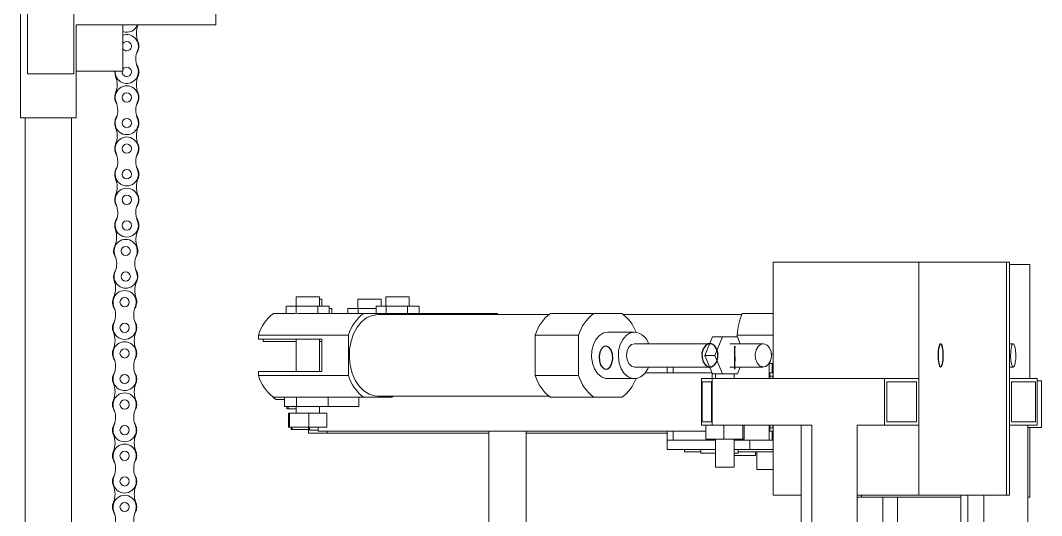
# Model space of a CAD drawing. Header units: millimetres. Extents: x 0 to 1189, y 0 to 841.
# Drawn here: x 873.6 to 917.48, y 444.97 to 466.25 of the extents above; entities that cross this region are included whole.
import ezdxf

# ---------------------------------------------------------------- set-up
doc = ezdxf.new("R2010")
doc.units = ezdxf.units.MM

msp = doc.modelspace()

# ---------------------------------------------------------------- linework, layer by layer
at = {"color": 7, "linetype": 'Continuous', "lineweight": 15}
for p, q in [((873.6, 469.055), (873.6, 462.064)), ((873.9, 468.946), (873.9, 463.946)), ((875.9, 463.946), (875.9, 468.218)), ((882, 466.064), (882, 468.064)), ((876, 466.064), (878, 466.064)), ((876, 464.064), (876, 466.064)), ((878, 466.064), (878, 464.064)), ((878, 466.064), (882, 466.064)), ((878.66, 466.064), (878.652, 466.043)), ((873.9, 463.946), (875.9, 463.946)), ((876, 464.064), (878, 464.064)), ((876, 464.064), (876, 462.064)), ((876, 462.064), (873.6, 462.064)), ((873.8, 462.064), (873.8, 438.504)), ((875.8, 462.064), (875.8, 438.504)), ((905.949, 455.854), (905.949, 450.854)), ((905.949, 455.854), (912.207, 455.854)), ((912.207, 455.854), (915.97, 455.854)), ((912.207, 455.854), (912.207, 445.854)), ((915.97, 455.854), (915.97, 445.854)), ((916.102, 455.854), (915.97, 455.854)), ((916.102, 455.854), (916.102, 445.854)), ((916.102, 455.754), (916.967, 455.754)), ((916.967, 455.754), (916.967, 450.854)), ((885.445, 454.366), (885.445, 453.966)), ((885.445, 454.366), (885.945, 454.366)), ((885.945, 454.366), (886.445, 454.366)), ((886.445, 453.966), (886.445, 454.366)), ((886.445, 454.266), (886.554, 454.266)), ((886.554, 453.966), (886.554, 454.266)), ((888.096, 454.266), (888.096, 453.866)), ((888.096, 454.266), (889.096, 454.266)), ((889.096, 453.966), (889.096, 454.266)), ((889.304, 454.366), (889.304, 453.966)), ((889.304, 454.366), (890.304, 454.366)), ((890.304, 453.966), (890.304, 454.366)), ((885.021, 453.654), (885.021, 453.966)), ((885.021, 453.966), (885.455, 453.966)), ((885.455, 453.639), (885.455, 453.966)), ((885.455, 453.966), (886.379, 453.966)), ((886.379, 453.654), (886.379, 453.966)), ((886.379, 453.966), (886.868, 453.966)), ((886.868, 453.654), (886.868, 453.966)), ((886.868, 453.866), (886.978, 453.866)), ((886.978, 453.654), (886.978, 453.866)), ((887.673, 453.654), (887.673, 453.866)), ((887.673, 453.866), (888.107, 453.866)), ((888.107, 453.654), (888.107, 453.866)), ((888.107, 453.866), (888.881, 453.866)), ((888.881, 453.654), (888.881, 453.966)), ((888.881, 453.966), (889.315, 453.966)), ((889.315, 453.654), (889.315, 453.966)), ((889.315, 453.966), (890.238, 453.966)), ((890.238, 453.654), (890.238, 453.966)), ((890.238, 453.966), (890.727, 453.966)), ((890.727, 453.654), (890.727, 453.966)), ((885.408, 453.654), (884.477, 453.654)), ((888.346, 453.654), (885.501, 453.654)), ((889.562, 453.654), (888.346, 453.654)), ((896.303, 453.604), (888.954, 453.604)), ((889.629, 453.604), (889.562, 453.654)), ((893.698, 453.654), (889.562, 453.654)), ((893.698, 453.654), (893.676, 453.604)), ((894.092, 453.654), (893.698, 453.654)), ((894.114, 453.604), (894.092, 453.654)), ((898.233, 453.654), (896.37, 453.654)), ((899.449, 453.654), (898.233, 453.654)), ((904.586, 453.604), (899.517, 453.604)), ((905.949, 453.654), (904.608, 453.654)), ((899.988, 452.854), (898.841, 452.854)), ((887.698, 452.726), (883.829, 452.726)), ((883.829, 452.554), (883.829, 452.726)), ((886.552, 452.554), (883.829, 452.554)), ((884.028, 452.554), (884.028, 452.454)), ((885.445, 452.454), (884.028, 452.454)), ((885.445, 452.554), (885.445, 451.154)), ((886.445, 451.154), (886.445, 452.554)), ((886.552, 452.454), (886.445, 452.454)), ((886.552, 451.154), (886.552, 452.554)), ((887.698, 450.982), (887.698, 452.726)), ((897.585, 452.726), (895.723, 452.726)), ((895.723, 450.982), (895.723, 452.726)), ((897.585, 450.982), (897.585, 452.726)), ((903.336, 452.654), (903.014, 451.854)), ((903.766, 452.654), (903.336, 452.654)), ((903.766, 452.654), (903.444, 451.854)), ((904.41, 452.654), (903.766, 452.654)), ((905.949, 452.726), (904.398, 452.726)), ((904.398, 452.654), (904.398, 452.726)), ((904.531, 452.354), (904.41, 452.654)), ((903.215, 452.354), (899.988, 452.354)), ((905.521, 452.354), (904.088, 452.354)), ((916.258, 452.354), (916.102, 452.354)), ((903.444, 451.854), (903.014, 451.854)), ((903.014, 451.854), (903.336, 451.054)), ((903.444, 451.854), (903.766, 451.054)), ((905.765, 451.497), (905.765, 450.854)), ((905.77, 451.504), (905.866, 451.504)), ((905.949, 451.504), (905.866, 451.504)), ((905.949, 451.904), (905.868, 451.904)), ((905.899, 451.504), (905.899, 451.104)), ((905.9, 451.104), (905.9, 451.504)), ((883.829, 450.982), (883.829, 451.154)), ((883.829, 451.154), (886.552, 451.154)), ((899.988, 451.354), (903.215, 451.354)), ((901.39, 451.104), (900.449, 451.104)), ((901.383, 451.354), (901.383, 451.104)), ((901.39, 451.104), (901.652, 451.104)), ((901.652, 451.104), (903.316, 451.104)), ((903.328, 451.073), (903.328, 450.854)), ((904.088, 451.354), (905.521, 451.354)), ((904.41, 451.054), (904.531, 451.354)), ((905.795, 451.104), (905.899, 451.104)), ((905.795, 450.854), (905.795, 451.104)), ((905.899, 451.104), (905.949, 451.104)), ((916.102, 451.354), (916.258, 451.354)), ((887.698, 450.982), (883.829, 450.982)), ((897.585, 450.982), (895.723, 450.982)), ((898.841, 450.854), (899.988, 450.854)), ((902.864, 450.854), (902.864, 448.854)), ((903.325, 450.854), (902.864, 450.854)), ((903.293, 450.714), (902.897, 450.714)), ((902.897, 450.714), (902.897, 448.994)), ((903.293, 448.994), (903.293, 450.714)), ((903.325, 448.854), (903.325, 450.854)), ((910.721, 450.854), (903.325, 450.854)), ((903.766, 451.054), (903.336, 451.054)), ((903.473, 451.054), (903.473, 450.854)), ((903.766, 451.054), (903.904, 451.054)), ((904.273, 451.054), (903.904, 451.054)), ((904.273, 450.854), (904.273, 451.054)), ((904.273, 451.054), (904.41, 451.054)), ((905.795, 450.964), (905.928, 450.964)), ((905.928, 450.964), (905.928, 450.854)), ((910.721, 448.854), (910.721, 450.854)), ((912.207, 450.854), (910.721, 450.854)), ((910.825, 450.714), (910.825, 448.994)), ((912.103, 450.714), (910.825, 450.714)), ((912.103, 448.994), (912.103, 450.714)), ((912.207, 450.854), (912.207, 448.854)), ((916.102, 450.854), (916.102, 448.854)), ((916.102, 450.854), (917.293, 450.854)), ((916.185, 450.714), (917.209, 450.714)), ((916.185, 448.994), (916.185, 450.714)), ((917.209, 450.714), (917.209, 448.994)), ((917.293, 448.854), (917.293, 450.854)), ((917.477, 450.754), (917.293, 450.754)), ((917.477, 448.754), (917.477, 450.754)), ((884.985, 450.054), (884.477, 450.054)), ((884.945, 449.954), (884.571, 449.954)), ((884.945, 450.054), (884.945, 449.654)), ((885.462, 450.054), (884.985, 450.054)), ((885.462, 449.654), (885.462, 450.054)), ((885.687, 450.054), (885.462, 450.054)), ((888.346, 450.054), (885.687, 450.054)), ((886.821, 449.654), (886.821, 450.054)), ((888.147, 450.054), (888.147, 449.654)), ((889.562, 450.054), (888.346, 450.054)), ((888.954, 450.104), (896.303, 450.104)), ((889.562, 450.054), (889.629, 450.104)), ((898.233, 450.054), (896.37, 450.054)), ((899.449, 450.054), (898.233, 450.054)), ((884.945, 449.654), (885.462, 449.654)), ((885.054, 449.654), (885.054, 449.554)), ((885.054, 449.554), (885.106, 449.554)), ((885.445, 449.554), (885.106, 449.554)), ((885.124, 448.766), (885.124, 449.366)), ((885.167, 449.366), (885.124, 449.366)), ((885.167, 448.766), (885.167, 449.366)), ((885.987, 449.366), (885.167, 449.366)), ((885.445, 449.654), (885.445, 449.366)), ((885.462, 449.654), (886.821, 449.654)), ((885.987, 448.766), (885.987, 449.366)), ((886.765, 449.366), (885.987, 449.366)), ((886.445, 449.366), (886.445, 449.654)), ((886.765, 448.766), (886.765, 449.366)), ((886.821, 449.654), (888.147, 449.654)), ((902.897, 448.994), (903.293, 448.994)), ((910.825, 448.994), (912.103, 448.994)), ((917.209, 448.994), (916.185, 448.994)), ((885.167, 448.766), (885.124, 448.766)), ((885.987, 448.766), (885.167, 448.766)), ((885.234, 448.666), (885.234, 448.766)), ((885.276, 448.666), (885.234, 448.666)), ((885.276, 448.666), (885.276, 448.766)), ((885.98, 448.666), (885.276, 448.666)), ((885.98, 448.766), (885.98, 448.504)), ((885.98, 448.504), (886.774, 448.504)), ((886.765, 448.766), (885.987, 448.766)), ((886.024, 448.766), (886.024, 448.644)), ((886.024, 448.644), (886.395, 448.644)), ((886.395, 448.604), (886.395, 448.766)), ((901.39, 448.604), (886.395, 448.604)), ((886.774, 448.504), (886.774, 448.604)), ((893.731, 448.504), (886.774, 448.504)), ((893.731, 448.604), (893.731, 442.854)), ((895.331, 442.854), (895.331, 448.604)), ((901.383, 448.504), (895.331, 448.504)), ((901.383, 448.604), (901.383, 448.204)), ((901.652, 448.604), (901.39, 448.604)), ((901.652, 448.204), (901.652, 448.604)), ((903.049, 448.604), (901.652, 448.604)), ((902.864, 448.854), (903.049, 448.854)), ((903.049, 448.254), (903.049, 448.854)), ((903.168, 448.854), (903.049, 448.854)), ((903.168, 448.854), (903.325, 448.854)), ((907.607, 448.854), (903.325, 448.854)), ((903.822, 448.254), (903.822, 448.854)), ((904.646, 448.254), (904.646, 448.854)), ((904.698, 448.254), (904.698, 448.854)), ((905.765, 448.204), (905.765, 448.854)), ((905.795, 448.604), (905.795, 448.854)), ((905.928, 448.744), (905.795, 448.744)), ((905.899, 448.604), (905.795, 448.604)), ((905.899, 448.204), (905.899, 448.604)), ((905.949, 448.604), (905.899, 448.604)), ((905.9, 448.204), (905.9, 448.604)), ((905.949, 448.504), (905.9, 448.504)), ((905.928, 448.854), (905.928, 448.744)), ((905.949, 448.854), (905.949, 445.854)), ((907.146, 420.854), (907.146, 448.854)), ((907.607, 420.854), (907.607, 448.854)), ((910.721, 448.854), (909.553, 448.854)), ((909.553, 420.854), (909.553, 448.854)), ((912.207, 448.854), (910.721, 448.854)), ((916.102, 448.854), (917.293, 448.854)), ((916.88, 448.854), (916.88, 420.854)), ((917.477, 448.754), (916.88, 448.754)), ((916.967, 448.754), (916.967, 445.754)), ((901.383, 448.204), (901.383, 447.804)), ((901.383, 448.204), (901.652, 448.204)), ((901.652, 448.204), (903.473, 448.204)), ((903.822, 448.254), (903.049, 448.254)), ((903.473, 448.254), (903.473, 447.054)), ((904.646, 448.254), (903.822, 448.254)), ((904.273, 447.054), (904.273, 448.254)), ((904.273, 448.204), (905.765, 448.204)), ((904.698, 448.254), (904.646, 448.254)), ((904.939, 447.804), (904.939, 448.204)), ((905.765, 448.204), (905.866, 448.204)), ((905.866, 448.204), (905.949, 448.204)), ((903.473, 447.804), (901.383, 447.804)), ((902.134, 447.804), (902.134, 447.704)), ((902.841, 447.704), (902.134, 447.704)), ((902.841, 447.804), (902.841, 447.654)), ((902.841, 447.654), (903.255, 447.654)), ((903.255, 447.654), (903.473, 447.654)), ((904.939, 447.804), (904.273, 447.804)), ((904.273, 447.654), (904.441, 447.654)), ((904.273, 447.554), (904.647, 447.554)), ((904.441, 447.654), (904.441, 447.804)), ((905.949, 447.704), (904.441, 447.704)), ((904.647, 447.554), (905.192, 447.554)), ((905.949, 447.804), (904.939, 447.804)), ((905.192, 447.554), (905.192, 447.704)), ((905.249, 447.704), (905.249, 446.954)), ((904.273, 447.054), (903.473, 447.054)), ((905.949, 446.954), (905.249, 446.954)), ((905.949, 445.854), (907.146, 445.854)), ((907.145, 445.854), (907.145, 445.754)), ((909.553, 445.854), (912.207, 445.854)), ((909.734, 445.854), (909.734, 445.754)), ((912.207, 445.854), (915.97, 445.854)), ((914.013, 441.691), (914.013, 445.854)), ((914.315, 445.854), (914.315, 423.854)), ((915.002, 445.854), (915.002, 423.854)), ((916.102, 445.854), (915.97, 445.854)), ((907.146, 445.754), (907.145, 445.754)), ((909.553, 445.754), (909.734, 445.754)), ((909.734, 445.754), (914.013, 445.754)), ((910.661, 445.754), (910.661, 435.691)), ((911.283, 445.754), (911.283, 435.691)), ((916.88, 445.754), (916.967, 445.754))]:
    msp.add_line(p, q, dxfattribs=at)
at = {"color": 8, "linetype": 'Continuous', "lineweight": 15}
for p, q in [((901.652, 451.354), (901.652, 451.104)), ((885.106, 449.554), (885.106, 449.654))]:
    msp.add_line(p, q, dxfattribs=at)
at = {"color": 7, "linetype": 'Continuous', "lineweight": 15, "flags": 128}
for points in [[(878.071, 466.064), (878.093, 466.053), (878.17, 466.038)], [(878.17, 466.038), (878.247, 466.053), (878.269, 466.064)], [(877.688, 463.843), (877.65, 464.041), (877.651, 464.064)], [(888.954, 453.604), (888.708, 453.568), (888.472, 453.462), (888.256, 453.29), (888.069, 453.06), (887.918, 452.78), (887.809, 452.462), (887.747, 452.119), (887.735, 451.765), (887.772, 451.415), (887.858, 451.083), (887.988, 450.783), (888.159, 450.526), (888.361, 450.324), (888.588, 450.184), (888.83, 450.113), (888.954, 450.104)], [(898.841, 452.854), (898.653, 452.817), (898.479, 452.708), (898.331, 452.536), (898.222, 452.314), (898.158, 452.057), (898.145, 451.786), (898.184, 451.519), (898.271, 451.277), (898.401, 451.078), (898.563, 450.937), (898.746, 450.863), (898.841, 450.854)], [(899.988, 452.854), (899.799, 452.817), (899.625, 452.708), (899.478, 452.536), (899.368, 452.314), (899.305, 452.057), (899.292, 451.786), (899.33, 451.519), (899.418, 451.277), (899.547, 451.078), (899.71, 450.937), (899.893, 450.863), (900.083, 450.863), (900.265, 450.937), (900.428, 451.078), (900.557, 451.277), (900.592, 451.354)], [(899.988, 452.354), (899.854, 452.316), (899.741, 452.207), (899.665, 452.045), (899.639, 451.854), (899.665, 451.663), (899.741, 451.5), (899.854, 451.392), (899.988, 451.354), (899.988, 451.354)], [(905.744, 451.47), (905.83, 451.621), (905.868, 451.809), (905.854, 452.003), (905.789, 452.174), (905.683, 452.297), (905.553, 452.352), (905.417, 452.331), (905.298, 452.238), (905.212, 452.086), (905.174, 451.899), (905.188, 451.705), (905.253, 451.534), (905.359, 451.411), (905.489, 451.356), (905.625, 451.377), (905.744, 451.47)], [(916.15, 452.007), (916.145, 451.814), (916.157, 451.626), (916.184, 451.473), (916.223, 451.378), (916.267, 451.356), (916.309, 451.409), (916.344, 451.53), (916.365, 451.7), (916.37, 451.894), (916.358, 452.082), (916.331, 452.235), (916.292, 452.33), (916.248, 452.352), (916.206, 452.299), (916.171, 452.178), (916.15, 452.007)], [(884.571, 449.954), (884.485, 450.033), (884.441, 450.079)]]:
    msp.add_lwpolyline(points, dxfattribs=at)
at = {"color": 7, "linetype": 'Continuous', "flags": 128}
for points in [[(898.785, 452.251), (898.672, 452.233), (898.571, 452.141), (898.498, 451.99), (898.465, 451.803), (898.476, 451.609), (898.53, 451.437), (898.618, 451.313), (898.727, 451.256), (898.841, 451.275), (898.942, 451.367), (899.014, 451.518), (899.048, 451.704), (899.036, 451.899), (898.983, 452.071), (898.895, 452.195), (898.785, 452.251)], [(903.52, 451.58), (903.571, 451.761), (903.57, 451.956), (903.516, 452.136), (903.419, 452.272), (903.293, 452.345), (903.157, 452.343), (903.032, 452.267), (902.936, 452.128), (902.886, 451.947), (902.887, 451.752), (902.94, 451.572), (903.037, 451.436), (903.164, 451.363), (903.3, 451.364), (903.425, 451.441), (903.52, 451.58)], [(904.294, 452.251), (904.29, 452.233), (904.286, 452.141), (904.283, 451.99), (904.282, 451.803), (904.282, 451.609), (904.284, 451.437), (904.288, 451.313), (904.292, 451.256), (904.297, 451.275), (904.301, 451.367), (904.303, 451.518), (904.305, 451.704), (904.304, 451.899), (904.302, 452.071), (904.299, 452.195), (904.294, 452.251)], [(913.027, 451.862), (913.035, 451.67), (913.059, 451.506), (913.096, 451.395), (913.139, 451.354), (913.182, 451.389), (913.219, 451.495), (913.244, 451.655), (913.254, 451.846), (913.246, 452.038), (913.222, 452.202), (913.185, 452.313), (913.142, 452.354), (913.099, 452.319), (913.062, 452.213), (913.037, 452.052), (913.027, 451.862)]]:
    msp.add_lwpolyline(points, dxfattribs=at)
at = {"color": 7, "linetype": 'Continuous', "lineweight": 15}
for centre in [(878.17, 462.938), (878.17, 461.838), (878.17, 460.738), (878.17, 459.638), (878.17, 458.538), (878.17, 457.438), (878.124, 456.339), (878.124, 455.239), (878.078, 454.14), (878.078, 453.04), (878.078, 451.94), (878.078, 450.84), (878.078, 449.74), (878.078, 448.64), (878.078, 447.54), (878.078, 446.44), (878.078, 445.34)]:
    msp.add_circle(centre, 0.2, dxfattribs=at)
for centre, radius, start, end in [((878.17, 466.238), 0.5, 250.1381, 339.6622), ((879.533, 465.688), 0.95, 158.0282, 201.9718), ((878.17, 465.138), 0.5, 336.9811, 109.8619), ((878.17, 465.138), 0.2, 270, 148.145), ((878.17, 465.138), 0.52, 324.2506, 21.9718), ((878.17, 465.138), 0.2, 211.855, 270), ((879.471, 464.585), 0.913, 156.9811, 200.5248), ((878.17, 464.038), 0.5, 176.9937, 27.0152), ((878.17, 464.038), 0.2, 270, 148.145), ((878.17, 464.038), 0.52, 338.0282, 36.1989), ((876.807, 463.488), 0.95, 338.0282, 21.9718), ((878.17, 464.038), 0.2, 172.4661, 270), ((879.533, 463.488), 0.95, 158.0282, 201.9718), ((878.17, 462.938), 0.5, 336.9811, 203.0189), ((878.17, 462.938), 0.52, 158.0282, 215.7494), ((878.17, 462.938), 0.52, 324.2506, 21.9718), ((876.869, 462.385), 0.913, 339.4752, 23.0189), ((879.471, 462.385), 0.913, 156.9811, 200.5248), ((878.17, 461.838), 0.52, 143.8011, 201.9718), ((878.17, 461.838), 0.5, 152.9848, 27.0152), ((878.17, 461.838), 0.52, 338.0282, 36.1989), ((876.807, 461.288), 0.95, 338.0282, 21.9718), ((879.533, 461.288), 0.95, 158.0282, 201.9718), ((878.17, 460.738), 0.5, 336.9811, 203.0189), ((878.17, 460.738), 0.52, 158.0282, 215.7494), ((878.17, 460.738), 0.52, 324.2506, 21.9718), ((876.869, 460.185), 0.913, 339.4752, 23.0189), ((879.471, 460.185), 0.913, 156.9811, 200.5248), ((878.17, 459.638), 0.52, 143.8011, 201.9718), ((878.17, 459.638), 0.5, 152.9848, 27.0152), ((878.17, 459.638), 0.52, 338.0282, 36.1989), ((876.807, 459.088), 0.95, 338.0282, 21.9718), ((879.533, 459.088), 0.95, 158.0282, 201.9718), ((878.17, 458.538), 0.5, 336.9811, 203.0189), ((878.17, 458.538), 0.52, 158.0282, 215.7494), ((878.17, 458.538), 0.52, 324.2506, 21.9718), ((876.869, 457.985), 0.913, 339.4752, 23.0189), ((879.471, 457.985), 0.913, 156.9811, 200.5248), ((878.17, 457.438), 0.52, 143.8011, 199.5688), ((878.17, 457.438), 0.5, 152.9848, 27.0152), ((878.17, 457.438), 0.52, 335.6253, 36.1989), ((876.785, 456.945), 0.95, 335.6253, 19.5688), ((879.509, 456.831), 0.95, 155.6253, 199.5688), ((878.124, 456.339), 0.5, 336.9811, 203.0189), ((878.124, 456.339), 0.52, 155.6253, 215.7494), ((878.124, 456.339), 0.52, 324.2506, 19.5688), ((876.823, 455.786), 0.913, 339.4752, 23.0189), ((879.425, 455.786), 0.913, 156.9811, 200.5248), ((878.124, 455.239), 0.52, 143.8011, 199.5688), ((878.124, 455.239), 0.5, 152.9848, 27.0152), ((878.124, 455.239), 0.52, 335.6253, 36.1989), ((876.739, 454.746), 0.95, 335.6253, 19.5688), ((879.463, 454.632), 0.95, 155.6253, 199.5688), ((878.078, 454.14), 0.5, 336.9811, 203.0189), ((878.078, 454.14), 0.52, 155.6253, 215.7494), ((878.078, 454.14), 0.52, 324.2506, 19.5688), ((876.777, 453.587), 0.913, 339.4752, 23.0189), ((879.379, 453.587), 0.913, 156.9811, 200.5248), ((878.078, 453.04), 0.52, 143.8011, 201.9718), ((878.078, 453.04), 0.5, 152.9848, 27.0152), ((878.078, 453.04), 0.52, 338.0282, 36.1989), ((885.576, 452.197), 1.826, 127.0419, 163.1582), ((889.445, 452.197), 1.826, 127.0419, 163.1582), ((897.47, 452.197), 1.826, 127.0419, 163.1585), ((899.333, 452.197), 1.826, 127.0416, 163.1582), ((898.379, 452.226), 1.785, 20.4654, 53.1537), ((907.607, 452.488), 3.218, 158.75, 175.7578), ((876.715, 452.49), 0.95, 338.0282, 21.9718), ((879.441, 452.49), 0.95, 158.0282, 201.9718), ((899.914, 452.151), 0.707, 16.716, 84.0614), ((878.078, 451.94), 0.5, 336.9811, 203.0189), ((878.078, 451.94), 0.52, 158.0282, 215.7494), ((878.078, 451.94), 0.52, 324.2506, 21.9718), ((876.777, 451.387), 0.913, 339.4752, 23.0189), ((879.379, 451.387), 0.913, 156.9811, 200.5248), ((878.078, 450.84), 0.52, 143.8011, 201.9718), ((878.078, 450.84), 0.5, 152.9848, 27.0152), ((878.078, 450.84), 0.52, 338.0282, 36.1989), ((876.715, 450.29), 0.95, 338.0282, 21.9718), ((879.441, 450.29), 0.95, 158.0282, 201.9718), ((885.576, 451.511), 1.826, 196.842, 232.9582), ((889.445, 451.511), 1.826, 196.842, 232.9582), ((897.47, 451.511), 1.826, 196.8417, 232.9582), ((899.333, 451.511), 1.826, 196.842, 232.9585), ((898.379, 451.482), 1.785, 306.8459, 339.535), ((878.078, 449.74), 0.5, 336.9811, 203.0189), ((878.078, 449.74), 0.52, 158.0282, 215.7494), ((878.078, 449.74), 0.52, 324.2506, 21.9718), ((876.777, 449.187), 0.913, 339.4752, 23.0189), ((879.379, 449.187), 0.913, 156.9811, 200.5248), ((878.078, 448.64), 0.52, 143.8011, 201.9718), ((878.078, 448.64), 0.5, 152.9848, 27.0152), ((878.078, 448.64), 0.52, 338.0282, 36.1989), ((876.715, 448.09), 0.95, 338.0282, 21.9718), ((879.441, 448.09), 0.95, 158.0282, 201.9718), ((878.078, 447.54), 0.5, 336.9811, 203.0189), ((878.078, 447.54), 0.52, 158.0282, 215.7494), ((878.078, 447.54), 0.52, 324.2506, 21.9718), ((876.777, 446.987), 0.913, 339.4752, 23.0189), ((879.379, 446.987), 0.913, 156.9811, 200.5248), ((878.078, 446.44), 0.52, 143.8011, 201.9718), ((878.078, 446.44), 0.52, 338.0282, 36.1989), ((878.078, 446.44), 0.5, 152.9848, 27.0152), ((876.715, 445.89), 0.95, 338.0282, 21.9718), ((879.441, 445.89), 0.95, 158.0282, 201.9718), ((878.078, 445.34), 0.5, 336.9811, 203.0189), ((878.078, 445.34), 0.52, 158.0282, 215.7494), ((878.078, 445.34), 0.52, 324.2506, 21.9718), ((876.777, 444.787), 0.913, 339.4752, 23.0189), ((879.379, 444.787), 0.913, 156.9811, 200.5248)]:
    msp.add_arc(centre, radius, start, end, dxfattribs=at)

doc.saveas('drawing.dxf')
